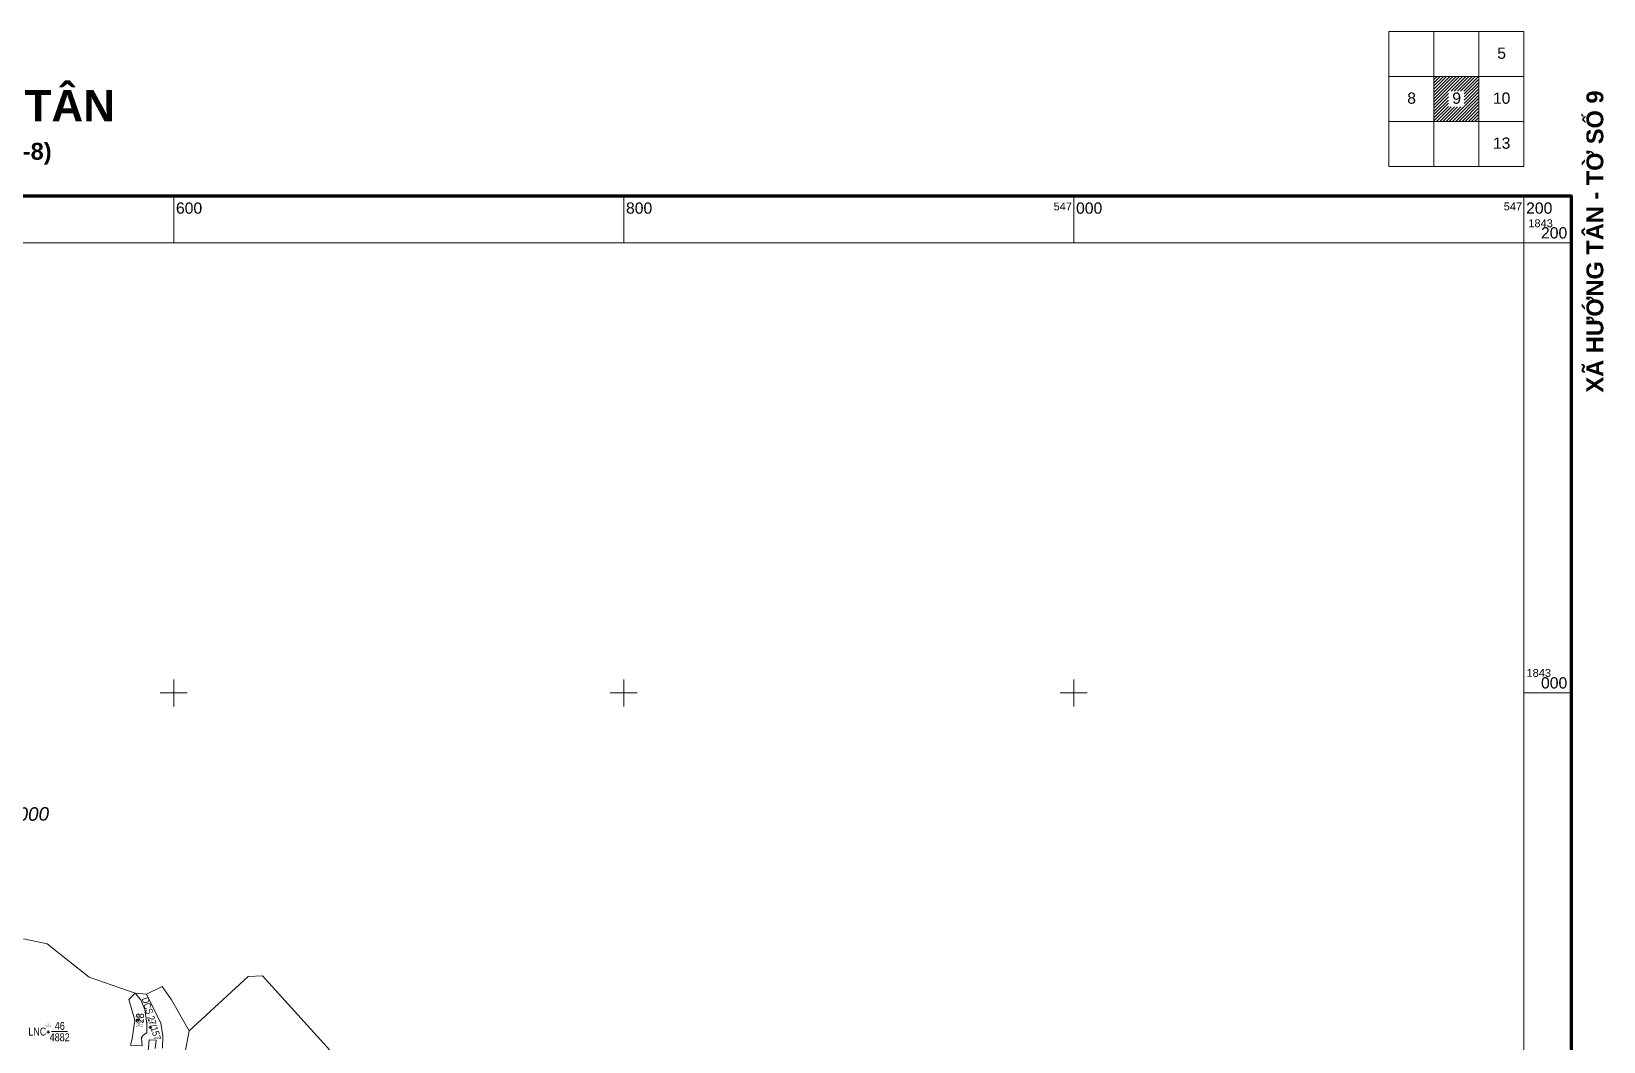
# Model space of a CAD drawing. Header units: metres. Extents: x 545779 to 547235, y 1841259 to 1843294.
# Drawn here: x 546537 to 547235, y 1842845 to 1843294 of the extents above; entities that cross this region are included whole.
import ezdxf
from ezdxf.enums import TextEntityAlignment as Align

# ---------------------------------------------------------------- set-up
doc = ezdxf.new("R2010")
doc.units = ezdxf.units.M
doc.header["$MEASUREMENT"] = 0
for name, color, linetype, lineweight in [('Level 10', 7, 'Continuous', 0), ('Level 11', 7, 'Continuous', 0), ('Level 13', 7, 'Continuous', 0), ('Level 15', 7, 'Continuous', 0), ('Level 17', 7, 'Continuous', 0), ('Level 31', 7, 'Continuous', 0), ('Level 46', 7, 'Continuous', 0), ('Level 55', 7, 'Continuous', 0), ('Level 56', 7, 'Continuous', 0), ('Level 60', 7, 'Continuous', 0), ('Level 61', 7, 'Continuous', 0)]:
    doc.layers.add(name, color=color, linetype=linetype, lineweight=lineweight)
doc.styles.add('Style-VHarial', font='VHarial.shx')
doc.styles.add('Style-VHarialb', font='VHarialb.shx')
doc.styles.add('Style-Vnariali', font='Vnariali.shx')
doc.styles.add('Style-vnarialNarrowI', font='vnarialNarrowI.shx')
doc.styles.add('Style-Vntimei', font='Vntimei.shx')

# ---------------------------------------------------------------- blocks, each defined once
blk = doc.blocks.new('N_THUA_45')
at = {"layer": 'Level 13', "color": 230, "linetype": 'Continuous', "lineweight": 0, "style": 'Style-vnarialNarrowI'}
blk.add_text('DCS 27/157', height=3.499993, rotation=0.000008, dxfattribs=at).set_placement((0.223766, 0.005223), align=Align.MIDDLE_CENTER)
blk = doc.blocks.new('N_THUA_47')
at = {"layer": 'Level 13', "color": 230, "linetype": 'Continuous', "lineweight": 0, "style": 'Style-vnarialNarrowI'}
blk.add_text('28', height=3.49998, rotation=85.999814, dxfattribs=at).set_placement((0.010537, 0.159651), align=Align.MIDDLE_CENTER)
blk = doc.blocks.new('N_THUA_71')
at = {"layer": 'Level 13', "color": 230, "linetype": 'Continuous', "lineweight": 13, "flags": 128}
blk.add_lwpolyline([(-1.44, 0), (5.64, 0)], dxfattribs=at)
at = {"layer": 'Level 13', "color": 230, "linetype": 'Continuous', "lineweight": 0, "style": 'Style-vnarialNarrowI'}
blk.add_text('LNC ', height=3.49998, dxfattribs=at).set_placement((-2.601418, -0.00001), align=Align.MIDDLE_RIGHT)
blk.add_text('46', height=3.49998, dxfattribs=at).set_placement((2.273927, 0.78), align=Align.CENTER)
blk.add_text('4882', height=3.49998, dxfattribs=at).set_placement((2.222668, -0.78002), align=Align.TOP_CENTER)
blk = doc.blocks.new('CENTRD')
at = {"layer": 'Level 11', "linetype": 'Continuous', "lineweight": 0}
h = blk.add_hatch(color=3, dxfattribs=at)
edge = h.paths.add_edge_path()
edge.add_arc((-0.0025, 0), 1.500056, 0, 360)
at = {"layer": 'Level 11', "color": 3, "linetype": 'Continuous', "lineweight": 0}
for p, q in [((-6.200231, 0), (-12.600469, 0)), ((0, 6.200231), (-6.200231, 0)), ((-6.200231, 0), (0, -6.200231)), ((0, 12.600469), (0, 6.200231)), ((6.200231, 0), (0, 6.200231)), ((0, -6.200231), (6.200231, 0)), ((12.400462, 0), (6.200231, 0)), ((0, -6.200231), (0, -12.600469))]:
    blk.add_line(p, q, dxfattribs=at)

msp = doc.modelspace()

# ---------------------------------------------------------------- linework, layer by layer
at = {"layer": 'Level 10', "color": 7, "linetype": 'Continuous', "lineweight": 0, "flags": 128}
for points in [[(546582.81, 1842866.64), (546562.47, 1842873.64), (546543.83, 1842888.47), (546533.96, 1842890.6), (546513.26, 1842890.9), (546500.29, 1842885.46), (546499.38, 1842875.72), (546503.7, 1842867.46), (546505.27, 1842857.58), (546508.07, 1842855.45), (546510.08, 1842847.01)], [(546677.95, 1842831.75), (546639.4, 1842874.25), (546633.15, 1842874.03), (546606.81, 1842849.81)], [(546583.55, 1842843.35), (546580.82, 1842843.55), (546581.59, 1842846.35), (546582.77, 1842854.6), (546580.04, 1842863.82), (546582.81, 1842866.64)], [(546587.96, 1842866.13), (546582.81, 1842866.64)], [(546582.81, 1842866.64), (546585.42, 1842863.56), (546587.11, 1842859.37), (546588.13, 1842853.11), (546587.99, 1842848.93), (546586.41, 1842847.93), (546585.69, 1842846.69), (546585.96, 1842843.19), (546583.55, 1842843.35)], [(546591.78, 1842841.93), (546592.22, 1842845.69), (546589.15, 1842845.92), (546588.78, 1842842.52), (546588.24, 1842837.84)]]:
    msp.add_lwpolyline(points, dxfattribs=at)
at = {"layer": 'Level 31', "color": 4, "linetype": 'Continuous', "lineweight": 0, "flags": 128}
for points in [[(546587.96, 1842866.13), (546594.86, 1842869.51), (546599.05, 1842863.59), (546606.81, 1842849.81)], [(546595.08, 1842842.16), (546595.23, 1842847.6), (546594.26, 1842853.23), (546587.96, 1842866.13)], [(546606.81, 1842849.81), (546604.89, 1842839.62)]]:
    msp.add_lwpolyline(points, dxfattribs=at)
at = {"layer": 'Level 46', "color": 7, "linetype": 'Continuous', "lineweight": 0}
for p, q in [((547160, 1843234), (547160, 1843294)), ((547180, 1843234), (547180, 1843294)), ((547140, 1843274), (547200, 1843274)), ((547160, 1843272.58), (547161.42, 1843274)), ((547160, 1843271.18), (547162.82, 1843274)), ((547160, 1843269.76), (547164.24, 1843274)), ((547160, 1843268.34), (547165.66, 1843274)), ((547160, 1843266.92), (547167.08, 1843274)), ((547160, 1843265.52), (547168.48, 1843274)), ((547160, 1843264.1), (547169.9, 1843274)), ((547160, 1843262.68), (547171.32, 1843274)), ((547160, 1843261.28), (547172.72, 1843274)), ((547167.64, 1843267.5), (547174.14, 1843274)), ((547169.06, 1843267.5), (547175.56, 1843274)), ((547170.48, 1843267.5), (547176.98, 1843274)), ((547171.88, 1843267.5), (547178.38, 1843274)), ((547173.3, 1843267.5), (547179.8, 1843274)), ((547173.5, 1843266.28), (547180, 1843272.78)), ((547173.5, 1843264.88), (547180, 1843271.38)), ((547173.5, 1843263.46), (547180, 1843269.96)), ((547173.5, 1843262.04), (547180, 1843268.54)), ((547160, 1843259.86), (547166.5, 1843266.36)), ((547160, 1843258.44), (547166.5, 1843264.94)), ((547160, 1843257.04), (547166.5, 1843263.52)), ((547160, 1843255.62), (547166.5, 1843262.12)), ((547168.28, 1843254), (547180, 1843265.72)), ((547169.7, 1843254), (547180, 1843264.3)), ((547171.12, 1843254), (547180, 1843262.88)), ((547172.52, 1843254), (547180, 1843261.48)), ((547173.5, 1843260.64), (547180, 1843267.12)), ((547140, 1843254), (547200, 1843254)), ((547160, 1843254.2), (547166.5, 1843260.7)), ((547161.22, 1843254), (547167.72, 1843260.5)), ((547162.62, 1843254), (547169.12, 1843260.5)), ((547164.04, 1843254), (547170.54, 1843260.5)), ((547165.46, 1843254), (547171.96, 1843260.5)), ((547166.88, 1843254), (547173.36, 1843260.5)), ((547173.94, 1843254), (547180, 1843260.06)), ((547175.36, 1843254), (547180, 1843258.64)), ((547176.76, 1843254), (547180, 1843257.24)), ((547178.18, 1843254), (547180, 1843255.82)), ((547179.6, 1843254), (547180, 1843254.4))]:
    msp.add_line(p, q, dxfattribs=at)
at = {"layer": 'Level 46', "color": 7, "linetype": 'Continuous', "lineweight": 0, "flags": 128}
for points in [[(547200, 1843294), (547140, 1843294)], [(547140, 1843294), (547140, 1843234)], [(547200, 1843234), (547200, 1843294)], [(547140, 1843234), (547200, 1843234)]]:
    msp.add_lwpolyline(points, dxfattribs=at)
at = {"layer": 'Level 46', "color": 7, "linetype": 'Continuous', "lineweight": 0}
msp.add_point((547160, 1843274), dxfattribs=at)
at = {"layer": 'Level 60', "color": 7, "linetype": 'Continuous', "lineweight": 0, "flags": 128}
for points in [[(546600, 1843200), (546600, 1843221)], [(546800, 1843200), (546800, 1843221)], [(547000, 1843200), (547000, 1843221)], [(547200, 1843200), (547200, 1843221)], [(547200, 1843200), (547221, 1843200)], [(546600, 1842994), (546600, 1843006)], [(546800, 1842994), (546800, 1843006)], [(547000, 1842994), (547000, 1843006)], [(546594, 1843000), (546606, 1843000)], [(546794, 1843000), (546806, 1843000)], [(546994, 1843000), (547006, 1843000)], [(547200, 1843000), (547221, 1843000)]]:
    msp.add_lwpolyline(points, dxfattribs=at)
msp.add_lwpolyline([(545800, 1843200), (547200, 1843200), (547200, 1841800), (545800, 1841800), (545800, 1843200)], close=True, dxfattribs=at)
at = {"layer": 'Level 61', "color": 7, "linetype": 'Continuous', "lineweight": 140, "flags": 128}
msp.add_lwpolyline([(545779, 1843221), (547221, 1843221), (547221, 1841779), (545779, 1841779), (545779, 1843221)], close=True, dxfattribs=at)

# ---------------------------------------------------------------- block references
at = {"layer": 'Level 11', "color": 3, "linetype": 'Continuous', "lineweight": 0, "xscale": 0.049998, "yscale": 0.049998, "zscale": 0.049998}
for p in [(546544.27, 1842849.3), (546584.27, 1842854.55), (546589.61, 1842851.41)]:
    msp.add_blockref('CENTRD', p, dxfattribs=at)
at = {"layer": 'Level 13', "color": 230, "linetype": 'Continuous', "lineweight": 0, "xscale": 0.900002, "yscale": 0.900002, "zscale": 0.900002, "rotation": 286.853825}
msp.add_blockref('N_THUA_45', (546590.02, 1842855.44), dxfattribs=at)
at = {"layer": 'Level 13', "color": 230, "linetype": 'Continuous', "lineweight": 0}
for name, p in [('N_THUA_47', (546584.94, 1842855.31)), ('N_THUA_71', (546547.1, 1842849.53))]:
    msp.add_blockref(name, p, dxfattribs=at)

# ---------------------------------------------------------------- texts
at = {"layer": 'Level 15', "color": 3, "linetype": 'Continuous', "lineweight": 0, "insert": (546584.27, 1842854.5), "char_height": 0.3, "attachment_point": 5, "line_spacing_factor": 0.72, "style": 'Style-Vntimei'}
msp.add_mtext('28\\PLUC\\PHå V¨n HÐ\\PTh«n Ruéng\\P§ång Ruéng\\P1983\\P197121832\\P21/09/1999\\PC«ng an t∅nh Qu¶ng TrÞ\\PHå ThÞ Ðn\\P1983\\P197159330\\P09/08/2001\\PC«ng an t∅nh Qu¶ng TrÞ\\P61/6\\P19/05/2005\\PC«ng an x· H\xadíng T©n\\P', dxfattribs=at)
at = {"layer": 'Level 15', "color": 3, "linetype": 'Continuous', "lineweight": 0, "char_height": 0.3, "attachment_point": 5, "style": 'Style-Vntimei'}
for s, insert in [('46\\PLNC\\PHå V¨n Hßa\\PTh«n Ruéng\\P \\P \\P \\P \\P \\P \\P \\P \\P \\P \\P \\P \\P \\P', (546544.27, 1842849.25)), ('27\\PDCS\\PUBND x·\\PTh«n Ruéng\\P§ång Ruéng\\P \\P \\P \\P \\P \\P \\P \\P \\P \\P \\P \\P \\P', (546589.61, 1842851.36))]:
    msp.add_mtext(s, dxfattribs=dict(at, insert=insert))
at = {"layer": 'Level 17', "color": 7, "linetype": 'Continuous', "lineweight": 0, "style": 'Style-Vnariali'}
msp.add_text('Khu ®o tû lÖ 1:10000', height=6, rotation=0.6965, dxfattribs=at).set_placement((546506.16, 1842945.84), align=Align.MIDDLE_CENTER)
at = {"layer": 'Level 46', "color": 7, "linetype": 'Continuous', "lineweight": 0, "style": 'Style-VHarial'}
for s, p in [('5', (547190.12, 1843284.36)), ('8', (547150.12, 1843264.36)), ('9', (547170.12, 1843264.36)), ('10', (547190.12, 1843264.36)), ('13', (547190.12, 1843244.36))]:
    msp.add_text(s, height=5, dxfattribs=at).set_placement(p, align=Align.MIDDLE_CENTER)
at = {"layer": 'Level 55', "color": 7, "linetype": 'Continuous', "lineweight": 0, "style": 'Style-VHarialb'}
for s, height, p in [('x· H\xadíng T©n', 14, (546496.62, 1843254)), ('Tê sè 9 (845545-8)', 7.5, (546497.6, 1843237))]:
    msp.add_text(s, height=height, dxfattribs=at).set_placement(p, align=Align.CENTER)
msp.add_text('X· H\xadíng T©n - Tê sè 9', height=7.5, rotation=90, dxfattribs=at).set_placement((547235.31, 1843267.76), align=Align.RIGHT)
at = {"layer": 'Level 56', "color": 7, "linetype": 'Continuous', "lineweight": 0, "style": 'Style-VHarial'}
for s, p in [('600', (546601, 1843218)), ('800', (546801, 1843218)), ('000', (547001, 1843218)), ('200', (547201, 1843218))]:
    msp.add_text(s, height=5, dxfattribs=at).set_placement(p, align=Align.TOP_LEFT)
for p in [(546999.17, 1843217.97), (547199.21, 1843218)]:
    msp.add_text('547', height=3.5, dxfattribs=at).set_placement(p, align=Align.TOP_RIGHT)
for p in [(547202, 1843207), (547201.19, 1843007.18)]:
    msp.add_text('1843', height=3.5, dxfattribs=at).set_placement(p)
for s, p in [('200', (547219.28, 1843202)), ('000', (547219.28, 1843002))]:
    msp.add_text(s, height=5, dxfattribs=at).set_placement(p, align=Align.RIGHT)

doc.saveas('drawing.dxf')
